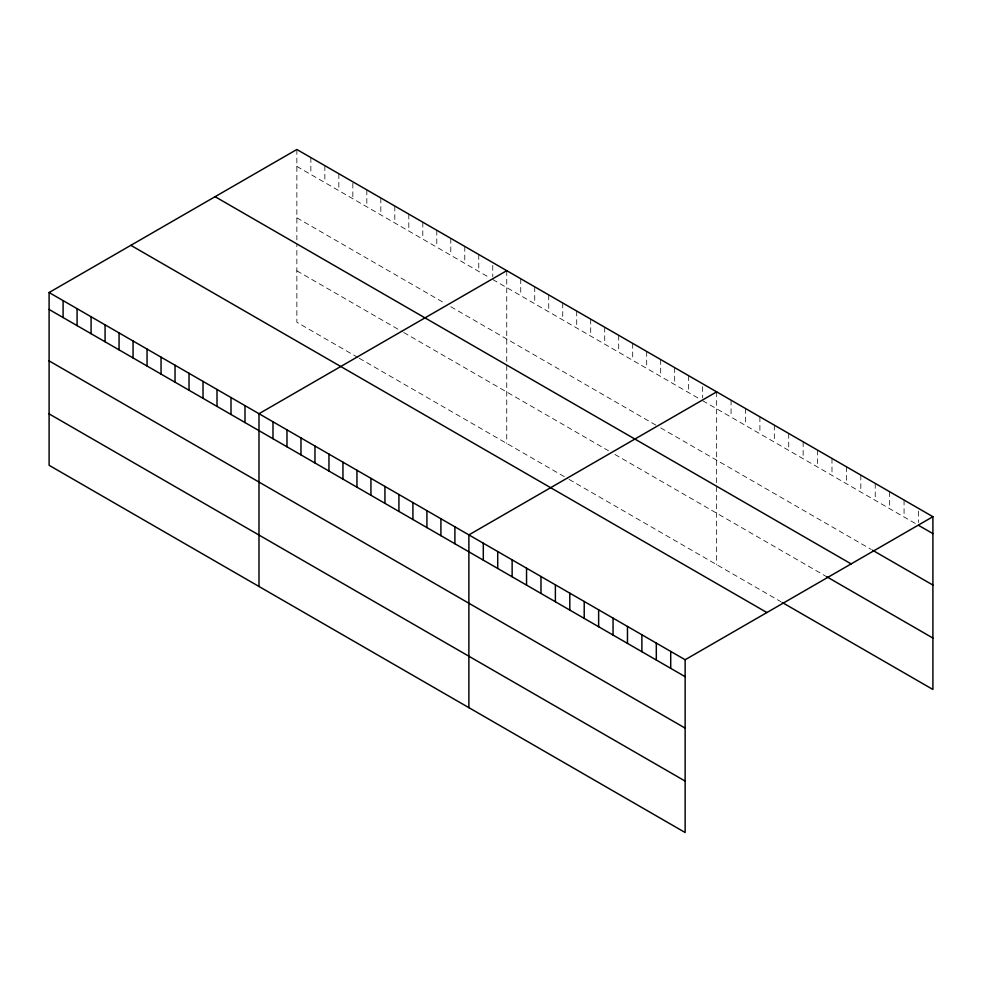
<?xml version="1.0" encoding="UTF-8"?>
<svg xmlns="http://www.w3.org/2000/svg" width="982" height="982" viewBox="0 0 982 982"><rect width="100%" height="100%" fill="white"/><g stroke="black" fill="none" stroke-linecap="round" stroke-linejoin="round"><path stroke-width="0.74" stroke-dasharray="4.91 3.68" d="M296.859 166.412L490.214 278.053M492.755 279.514L700.105 399.232M702.658 400.705L915.862 523.799M296.859 217.844L444.416 303.033M450.787 306.715L658.136 426.421M660.677 427.894L871.304 549.49M296.859 270.823L402.448 331.781M403.712 332.517L608.521 450.763M614.879 454.433L826.734 576.753M357.914 357.509L296.859 322.256L296.859 244.334M359.191 358.246L567.817 478.688M569.081 479.425L780.862 601.696M918.489 511.205L918.489 522.485M904.066 500.059L904.066 516.986M889.655 491.737L889.655 508.664M875.232 483.414L875.232 500.341M860.821 475.079L860.821 492.019M846.398 466.757L846.398 483.696M831.987 458.434L831.987 475.362M817.564 450.112L817.564 467.039M803.153 441.79L803.153 458.717M788.73 433.467L788.73 450.394M774.319 425.145L774.319 442.072M759.896 416.822L759.896 433.749M745.485 408.5L745.485 425.427M731.062 400.177L731.062 417.105M716.651 391.855L716.651 483.758M716.651 486.691L716.651 564.613M702.658 386.589L702.658 397.882M688.664 375.689L688.664 392.616M674.671 367.612L674.671 384.539M660.677 359.535L660.677 376.462M646.684 351.458L646.684 368.385M632.69 343.381L632.69 360.308M618.697 335.304L618.697 352.231M604.703 327.215L604.703 344.154M590.71 319.138L590.71 336.065M576.716 311.061L576.716 327.988M562.723 302.984L562.723 319.911M548.729 294.907L548.729 311.834M534.736 286.83L534.736 303.757M520.742 278.753L520.742 295.68M506.749 270.664L506.749 362.579M506.749 365.513L506.749 443.434M492.755 265.41L492.755 276.703M478.762 254.51L478.762 271.437M464.781 246.433L464.781 263.36M450.787 238.356L450.787 255.283M436.794 230.279L436.794 247.206M422.8 222.202L422.8 239.129M408.807 214.113L408.807 231.052M394.813 206.036L394.813 222.963M380.82 197.959L380.82 214.886M366.826 189.882L366.826 206.809M352.833 183.217L352.833 198.732M338.839 173.728L338.839 190.655M324.846 165.651L324.846 182.578M310.852 157.562L310.852 174.501M296.859 149.485L296.859 239.915"/><path stroke-width="1.47" d="M685.141 728.104L685.141 659.744L49.1 292.526L49.1 465.296L685.141 832.515L685.141 728.104L49.1 360.885M782.175 602.445L932.9 689.474L932.9 516.704L296.859 149.485L49.1 292.526M506.749 270.664L258.99 413.717L258.99 586.475M716.651 391.855L468.88 534.895L468.88 707.654M685.141 659.744L932.9 516.704M918.489 525.309L932.9 533.631M872.605 550.251L932.9 585.063M215.095 196.695L851.136 563.901M826.734 576.753L932.9 638.042M130.864 245.328L766.905 612.547M49.1 309.465L685.141 676.672M49.1 413.876L685.141 781.083M670.718 651.422L670.718 668.349M656.307 643.1L656.307 660.027M641.884 634.777L641.884 651.704M627.473 626.455L627.473 643.382M613.05 618.132L613.05 635.059M598.639 609.81L598.639 626.737M584.216 601.475L584.216 618.414M569.806 593.153L569.806 610.092M555.382 584.83L555.382 601.757M540.972 576.508L540.972 593.435M526.548 568.185L526.548 585.112M512.138 559.863L512.138 576.79M497.714 551.54L497.714 568.468M483.304 543.218L483.304 560.145M454.899 526.818L454.899 543.746M440.906 518.742L440.906 535.669M426.912 510.652L426.912 527.592M412.919 502.575L412.919 519.503M398.925 494.498L398.925 511.426M384.932 486.421L384.932 503.349M370.938 478.344L370.938 495.272M356.945 470.268L356.945 487.195M342.951 462.191L342.951 479.118M328.958 454.101L328.958 471.041M314.964 446.024L314.964 462.952M300.971 437.947L300.971 454.875M286.977 429.87L286.977 446.798M272.984 421.794L272.984 438.721M244.997 405.64L244.997 422.567M231.003 397.55L231.003 414.478M217.01 389.473L217.01 406.401M203.016 381.397L203.016 398.324M189.023 373.32L189.023 390.247M175.041 365.243L175.041 382.17M161.048 357.166L161.048 374.093M147.054 349.076L147.054 366.016M133.061 341L133.061 357.927M119.068 332.923L119.068 349.85M105.074 324.846L105.074 341.773M91.081 316.769L91.081 333.696M77.087 308.692L77.087 325.619M63.093 300.615L63.093 317.542"/></g></svg>
